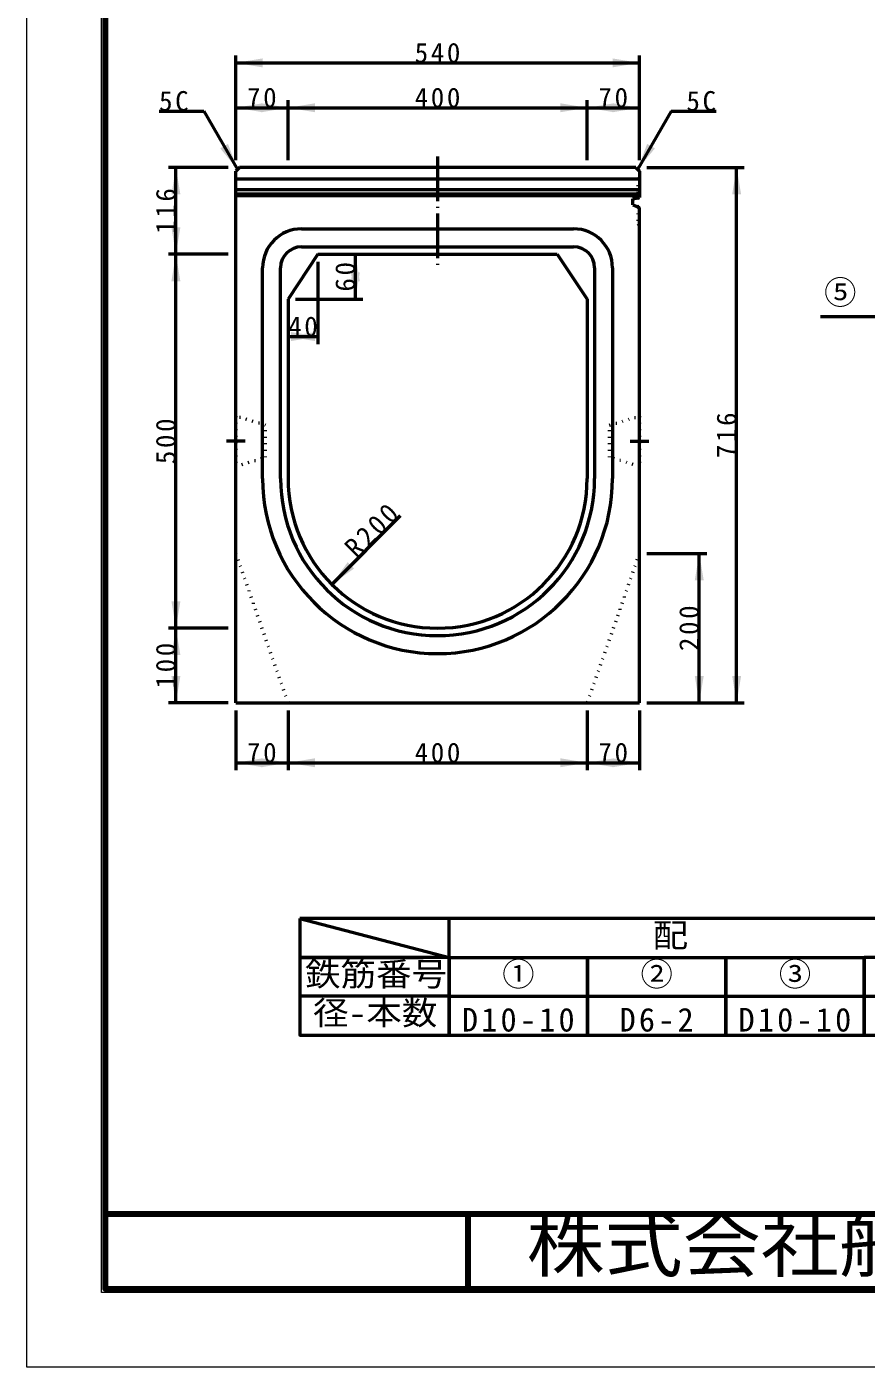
# Model space of a CAD drawing. Units: millimetres, scale not verified. Extents: x -2102 to 2102, y -1485 to 1485.
# Drawn here: x -2102 to -980, y -1485 to 308 of the extents above; entities that cross this region are included whole.
import ezdxf
from ezdxf.enums import TextEntityAlignment as Align

# ---------------------------------------------------------------- set-up
doc = ezdxf.new("R2010")
doc.units = ezdxf.units.MM
doc.header["$LTSCALE"] = 5
doc.header["$PDMODE"] = 32
doc.header["$PDSIZE"] = 2.5
doc.linetypes.add('DOTTED', pattern=[1.75, 0.25, -1.5])
doc.linetypes.add('LONG_DASHED_DOTTED', pattern=[15.25, 12, -1.5, 0.25, -1.5])
doc.layers.add('0-0_V-nasSTD', color=7, linetype='Continuous', lineweight=35)
doc.layers.add('0-1_0', color=7, linetype='Continuous', lineweight=35)
doc.styles.add('ＭＳ ゴシック', font='')
doc.styles.get('ＭＳ ゴシック').set_extended_font_data('MS Gothic')

msp = doc.modelspace()

# ---------------------------------------------------------------- linework, layer by layer
at = {"layer": '0-0_V-nasSTD', "lineweight": 50}
for p, q in [((-1737.5, -885), (-1537.5, -937)), ((-1352.5, -885), (-1537.5, -885)), ((-1167.5, -885), (-1352.5, -885)), ((-982.5, -885), (-1167.5, -885)), ((-797.5, -885), (-982.5, -885)), ((-1737.5, -937), (-1737.5, -989)), ((-1537.5, -937), (-1352.5, -937)), ((-1352.5, -937), (-1167.5, -937)), ((-1167.5, -937), (-982.5, -937))]:
    msp.add_line(p, q, dxfattribs=at)
at = {"layer": '0-0_V-nasSTD', "lineweight": 100}
msp.add_line((-1512.5, -1280), (-1512.5, -1380), dxfattribs=at)
at = {"layer": '0-0_V-nasSTD', "lineweight": 18}
for points in [[(-2102.5, -1485), (-2102.5, 1485), (2102.5, 1485), (2102.5, -1485)], [(-2002.5, -1385), (-2002.5, 1385), (2002.5, 1385), (2002.5, -1385)]]:
    msp.add_lwpolyline(points, close=True, dxfattribs=at)
at = {"layer": '0-0_V-nasSTD', "lineweight": 100}
msp.add_lwpolyline([(-1997.5, 1380), (-1997.5, -1380), (1997.5, -1380), (1997.5, 1380)], close=True, dxfattribs=at)
at = {"layer": '0-0_V-nasSTD', "lineweight": 50}
for points in [[(-1737.5, -885), (-1737.5, -937), (-1572.5, -937)], [(-1537.5, -937), (-1537.5, -885), (-1737.5, -885)], [(-1537.5, -989), (-1537.5, -937), (-1737.5, -937)], [(-1537.5, -937), (-1537.5, -989), (-1352.5, -989), (-1352.5, -937), (-1352.5, -989), (-1167.5, -989), (-1167.5, -937), (-1167.5, -989), (-982.5, -989), (-982.5, -937), (-982.5, -989)], [(-982.5, -989), (-797.5, -989), (-797.5, -937), (-982.5, -937)], [(-1537.5, -989), (-1537.5, -1041), (-1352.5, -1041), (-1352.5, -989), (-1352.5, -1041), (-1167.5, -1041), (-1167.5, -989), (-1167.5, -1041), (-982.5, -1041), (-982.5, -989), (-982.5, -1041)], [(-982.5, -1041), (-797.5, -1041), (-797.5, -989)]]:
    msp.add_lwpolyline(points, dxfattribs=at)
msp.add_lwpolyline([(-1737.5, -989), (-1737.5, -1041), (-1537.5, -1041), (-1537.5, -989)], close=True, dxfattribs=at)
at = {"layer": '0-0_V-nasSTD'}
for points in [[(-1823.078, 259.397), (-1787.078, 253.397), (-1787.078, 265.397)], [(-1319.078, 253.397), (-1319.078, 265.397), (-1283.078, 259.397)], [(-1823.078, 199.397), (-1787.078, 193.397), (-1787.078, 205.397)], [(-1789.078, 193.397), (-1789.078, 205.397), (-1753.078, 199.397)], [(-1753.078, 199.397), (-1717.078, 193.397), (-1717.078, 205.397)], [(-1389.078, 193.397), (-1389.078, 205.397), (-1353.078, 199.397)], [(-1353.078, 199.397), (-1317.078, 193.397), (-1317.078, 205.397)], [(-1319.078, 193.397), (-1319.078, 205.397), (-1283.078, 199.397)], [(-1843.774, 145.074), (-1833.381, 151.074), (-1820.578, 116.897)], [(-1285.578, 116.897), (-1272.774, 151.074), (-1262.381, 145.074)], [(-1909.078, 83.397), (-1903.078, 119.397), (-1897.078, 83.397)], [(-1159.078, 83.397), (-1153.078, 119.397), (-1147.078, 83.397)], [(-1909.078, 39.397), (-1903.078, 3.397), (-1897.078, 39.397)], [(-1909.078, -32.603), (-1903.078, 3.397), (-1897.078, -32.603)], [(-1669.078, -32.603), (-1663.078, 3.397), (-1657.078, -32.603)], [(-1669.078, -20.603), (-1663.078, -56.603), (-1657.078, -20.603)], [(-1753.078, -106.603), (-1717.078, -112.603), (-1717.078, -100.603)], [(-1749.078, -112.603), (-1749.078, -100.603), (-1713.078, -106.603)], [(-1694.499, -438.025), (-1673.286, -408.326), (-1664.8, -416.811)], [(-1209.078, -432.603), (-1203.078, -396.603), (-1197.078, -432.603)], [(-1909.078, -460.603), (-1903.078, -496.603), (-1897.078, -460.603)], [(-1909.078, -532.603), (-1903.078, -496.603), (-1897.078, -532.603)], [(-1909.078, -560.603), (-1903.078, -596.603), (-1897.078, -560.603)], [(-1209.078, -560.603), (-1203.078, -596.603), (-1197.078, -560.603)], [(-1159.078, -560.603), (-1153.078, -596.603), (-1147.078, -560.603)], [(-1823.078, -676.603), (-1787.078, -682.603), (-1787.078, -670.603)], [(-1789.078, -682.603), (-1789.078, -670.603), (-1753.078, -676.603)], [(-1753.078, -676.603), (-1717.078, -682.603), (-1717.078, -670.603)], [(-1389.078, -682.603), (-1389.078, -670.603), (-1353.078, -676.603)], [(-1353.078, -676.603), (-1317.078, -682.603), (-1317.078, -670.603)], [(-1319.078, -682.603), (-1319.078, -670.603), (-1283.078, -676.603)]]:
    msp.add_solid(points, dxfattribs=at)
at = {"layer": '0-1_0', "lineweight": 50}
for p, q in [((-1823.078, 129.397), (-1823.078, 269.397)), ((-1283.078, 129.397), (-1283.078, 269.397)), ((-1823.078, 259.397), (-1283.078, 259.397)), ((-1753.078, 129.397), (-1753.078, 209.397)), ((-1353.078, 129.397), (-1353.078, 209.397)), ((-1925.578, 194.839), (-1865.578, 194.839)), ((-1865.578, 194.839), (-1820.578, 116.897)), ((-1240.578, 194.839), (-1285.578, 116.897)), ((-1240.578, 194.839), (-1180.578, 194.839)), ((-1833.078, 119.397), (-1913.078, 119.397)), ((-1903.078, 3.397), (-1903.078, 119.397)), ((-1818.078, 119.397), (-1823.078, 114.397)), ((-1823.078, -596.603), (-1823.078, 114.397)), ((-1288.078, 119.397), (-1818.078, 119.397)), ((-1288.078, 119.397), (-1283.078, 114.397)), ((-1283.078, 114.397), (-1283.078, 79.412)), ((-1273.078, 119.397), (-1143.078, 119.397)), ((-1153.078, -596.603), (-1153.078, 119.397)), ((-1823.078, 104.397), (-1283.078, 104.397)), ((-1283.078, 89.397), (-1823.078, 89.397)), ((-1823.078, 84.397), (-1283.078, 84.397)), ((-1283.078, 81.397), (-1823.078, 81.397)), ((-1292.078, 77.397), (-1283.078, 79.412)), ((-1292.078, 69.397), (-1292.078, 77.397)), ((-1292.078, 69.397), (-1283.078, 66.039)), ((-1283.078, -596.603), (-1283.078, 66.039)), ((-1735.078, 37.397), (-1371.078, 37.397)), ((-1833.078, 3.397), (-1913.078, 3.397)), ((-1713.078, 3.397), (-1753.078, -56.603)), ((-1735.078, 13.397), (-1371.078, 13.397)), ((-1713.078, 3.397), (-1393.078, 3.397)), ((-1663.078, -56.603), (-1663.078, 3.397)), ((-1393.078, 3.397), (-1353.078, -56.603)), ((-1787.078, -46.603), (-1787.078, -14.603)), ((-1763.078, -46.603), (-1763.078, -14.603)), ((-1713.078, -6.603), (-1713.078, -116.603)), ((-1343.078, -14.603), (-1343.078, -46.603)), ((-1319.078, -14.603), (-1319.078, -46.603)), ((-1787.078, -296.603), (-1787.078, -46.603)), ((-1763.078, -296.603), (-1763.078, -46.603)), ((-1343.078, -46.603), (-1343.078, -296.603)), ((-1319.078, -46.603), (-1319.078, -296.603)), ((-1753.078, -56.603), (-1753.078, -296.603)), ((-1743.078, -56.603), (-1653.078, -56.603)), ((-1353.078, -56.603), (-1353.078, -296.603)), ((-1041.078, -79.902), (-941.078, -79.902)), ((-1753.078, -106.603), (-1713.078, -106.603)), ((-1694.499, -438.025), (-1602.575, -346.101)), ((-1273.078, -396.603), (-1193.078, -396.603)), ((-1203.078, -596.603), (-1203.078, -396.603)), ((-1833.078, -496.603), (-1913.078, -496.603)), ((-1833.078, -596.603), (-1913.078, -596.603)), ((-1823.078, -596.603), (-1283.078, -596.603)), ((-1823.078, -606.603), (-1823.078, -686.603)), ((-1753.078, -606.603), (-1753.078, -686.603)), ((-1353.078, -606.603), (-1353.078, -686.603)), ((-1283.078, -606.603), (-1283.078, -686.603)), ((-1273.078, -596.603), (-1143.078, -596.603)), ((-1823.078, -676.603), (-1753.078, -676.603)), ((-1753.078, -676.603), (-1353.078, -676.603)), ((-1353.078, -676.603), (-1283.078, -676.603))]:
    msp.add_line(p, q, dxfattribs=at)
at = {"layer": '0-1_0', "linetype": 'LONG_DASHED_DOTTED', "lineweight": 50}
for p, q in [((-1553.078, 134.397), (-1553.078, -11.603)), ((-1810.578, -246.603), (-1835.578, -246.603)), ((-1295.578, -246.603), (-1270.578, -246.603))]:
    msp.add_line(p, q, dxfattribs=at)
at = {"layer": '0-1_0', "linetype": 'DOTTED', "lineweight": 50}
for p, q in [((-1285.378, 104.397), (-1283.078, 106.697)), ((-1285.378, 104.397), (-1285.378, 78.897)), ((-1323.078, -225.103), (-1283.078, -213.103)), ((-1283.078, -213.103), (-1283.078, -280.103)), ((-1323.078, -268.103), (-1323.078, -225.103)), ((-1283.078, -280.103), (-1323.078, -268.103)), ((-1823.078, -396.603), (-1753.078, -596.603)), ((-1283.078, -396.603), (-1353.078, -596.603))]:
    msp.add_line(p, q, dxfattribs=at)
at = {"layer": '0-1_0', "lineweight": 100}
msp.add_line((-1997.5, -1280), (1997.5, -1280), dxfattribs=at)
at = {"layer": '0-1_0', "lineweight": 50}
for points in [[(-1823.078, 199.397), (-1753.078, 199.397), (-1353.078, 199.397), (-1283.078, 199.397)], [(-1903.078, -596.603), (-1903.078, -496.603), (-1903.078, 3.397)]]:
    msp.add_lwpolyline(points, dxfattribs=at)
at = {"layer": '0-1_0', "linetype": 'DOTTED', "lineweight": 50}
msp.add_lwpolyline([(-1285.378, 66.897), (-1285.378, 44.397), (-1283.078, 42.097)], dxfattribs=at)
msp.add_lwpolyline([(-1783.078, -225.103), (-1823.078, -213.103), (-1823.078, -280.103), (-1783.078, -268.103)], close=True, dxfattribs=at)
at = {"layer": '0-1_0', "lineweight": 50}
for centre, radius, start, end in [((-1735.078, -14.603), 52, 90, 180), ((-1371.078, -14.603), 52, 0, 90), ((-1735.078, -14.603), 28, 90, 180), ((-1371.078, -14.603), 28, 0, 90), ((-1553.078, -296.603), 234, 180, 270), ((-1553.078, -296.603), 210, 180, 270), ((-1553.078, -296.603), 200, 180, 270), ((-1553.078, -296.603), 200, 270, 0), ((-1553.078, -296.603), 210, 270, 0), ((-1553.078, -296.603), 234, 270, 0)]:
    msp.add_arc(centre, radius, start, end, dxfattribs=at)
at = {"layer": '0-1_0'}
for p in [(-1285.378, 78.897), (-1285.378, 66.897)]:
    msp.add_point(p, dxfattribs=at)

# ---------------------------------------------------------------- texts
at = {"layer": '0-0_V-nasSTD', "style": 'ＭＳ ゴシック'}
for s, p in [('⑤', (-1036.078, -72.902)), ('①', (-1466.6, -984.6)), ('②', (-1281.6, -984.6)), ('③', (-1096.6, -984.6))]:
    msp.add_text(s, height=31.67, dxfattribs=at).set_placement(p, align=Align.BOTTOM_LEFT)
at = {"layer": '0-0_V-nasSTD', "style": 'ＭＳ ゴシック', "width": 1.1}
for s, height, p in [('配\u3000\u3000\u3000\u3000\u3000\u3000\u3000\u3000\u3000\u3000筋', 31.67, (-1265.46, -932.6)), ('鉄筋番号', 31.67, (-1730.38, -984.6)), ('径-本数', 31.67, (-1719.58, -1036.6)), ('株式会社船生コンクリート工業', 69.65, (-1434.221, -1377.45))]:
    msp.add_text(s, height=height, dxfattribs=at).set_placement(p, align=Align.BOTTOM_LEFT)
at = {"layer": '0-0_V-nasSTD', "attachment_point": 7, "style": 'ＭＳ ゴシック'}
for s, insert, char_height in [('\\T1.2;540', (-1583.678, 259.397), 26.39), ('\\T1.2;5C', (-1925.578, 194.839), 26.39), ('\\T1.2;70', (-1807.878, 199.397), 26.39), ('\\T1.2;400', (-1583.678, 199.397), 26.39), ('\\T1.2;70', (-1337.878, 199.397), 26.39), ('\\T1.2;5C', (-1220.178, 194.839), 26.39), ('\\T1.2;40', (-1752.878, -106.603), 26.39), ('\\T1.2;70', (-1807.878, -676.603), 26.39), ('\\T1.2;400', (-1583.678, -676.603), 26.39), ('\\T1.2;70', (-1337.878, -676.603), 26.39), ('\\T1.2;D10-10', (-1520.6, -1036.6), 31.67), ('\\T1.2;D6-2', (-1309.68, -1036.6), 31.67), ('\\T1.2;D10-10', (-1150.6, -1036.6), 31.67)]:
    msp.add_mtext(s, dxfattribs=dict(at, insert=insert, char_height=char_height))
at = {"layer": '0-0_V-nasSTD', "char_height": 26.39, "attachment_point": 7, "style": 'ＭＳ ゴシック'}
for s, insert, rotation in [('\\T1.2;116', (-1903.078, 30.797), 90), ('\\T1.2;60', (-1663.078, -46.403), 90), ('\\T1.2;716', (-1153.078, -269.203), 90), ('\\T1.2;500', (-1903.078, -277.203), 90), ('\\T1.2;R200', (-1661.123, -404.649), 45), ('\\T1.2;200', (-1203.078, -527.203), 90), ('\\T1.2;100', (-1903.078, -577.203), 90)]:
    msp.add_mtext(s, dxfattribs=dict(at, insert=insert, rotation=rotation))

doc.saveas('drawing.dxf')
